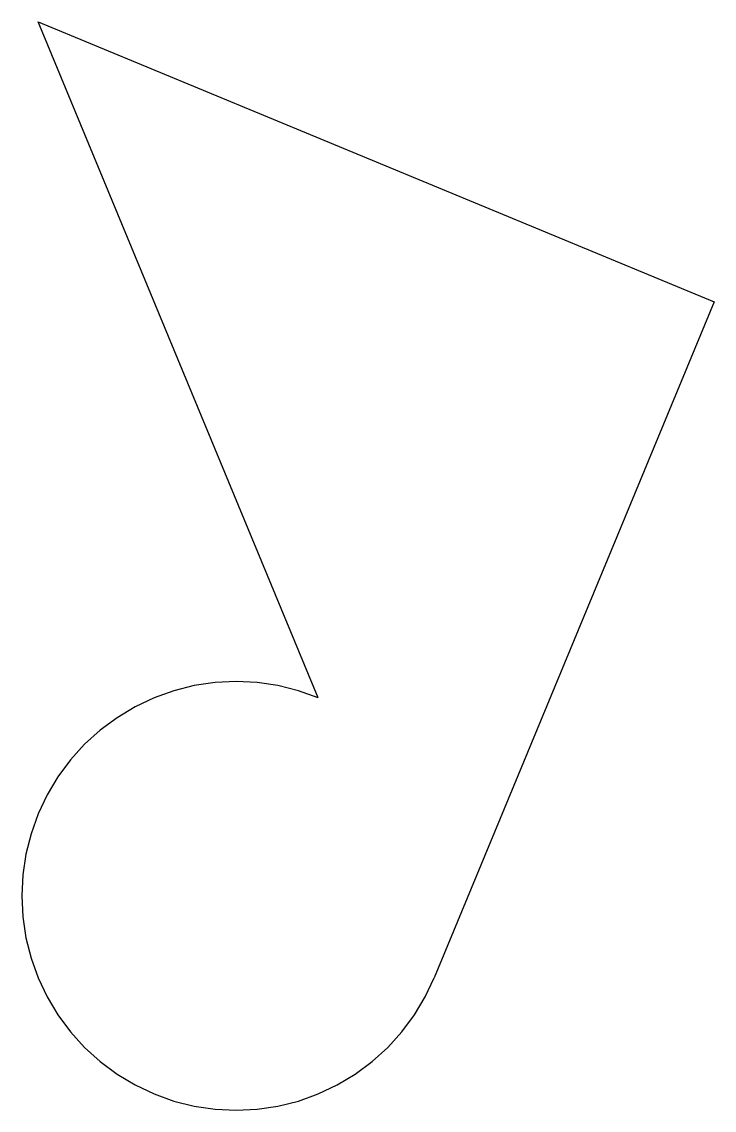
# Model space of a CAD drawing. Header units: metres. Extents: x -0.512 to 0, y -0.598 to 0.207.
import ezdxf

# ---------------------------------------------------------------- set-up
doc = ezdxf.new("R2010")
doc.units = ezdxf.units.M

msp = doc.modelspace()

# ---------------------------------------------------------------- linework, layer by layer
at = {"layer": 'Polygon'}
for p, q in [((-0.29289, -0.29289), (-0.5, 0.20711)), ((-0.5, 0.20711), (0, 0)), ((0, 0), (-0.20711, -0.5)), ((-0.36909, -0.28159), (-0.38448, -0.28387)), ((-0.35355, -0.28083), (-0.36909, -0.28159)), ((-0.33802, -0.28159), (-0.35355, -0.28083)), ((-0.32263, -0.28387), (-0.33802, -0.28159)), ((-0.39957, -0.28765), (-0.41421, -0.29289)), ((-0.38448, -0.28387), (-0.39957, -0.28765)), ((-0.30754, -0.28765), (-0.32263, -0.28387)), ((-0.29289, -0.29289), (-0.30754, -0.28765)), ((-0.41421, -0.29289), (-0.42828, -0.29954)), ((-0.42828, -0.29954), (-0.44162, -0.30754)), ((-0.44162, -0.30754), (-0.45411, -0.31681)), ((-0.45411, -0.31681), (-0.46564, -0.32725)), ((-0.46564, -0.32725), (-0.47609, -0.33878)), ((-0.47609, -0.33878), (-0.48535, -0.35127)), ((-0.48535, -0.35127), (-0.49335, -0.36462)), ((-0.49335, -0.36462), (-0.5, -0.37868)), ((-0.5, -0.37868), (-0.50524, -0.39333)), ((-0.50524, -0.39333), (-0.50902, -0.40842)), ((-0.50902, -0.40842), (-0.5113, -0.4238)), ((-0.5113, -0.4238), (-0.51207, -0.43934)), ((-0.51207, -0.43934), (-0.5113, -0.45488)), ((-0.5113, -0.45488), (-0.50902, -0.47026)), ((-0.50902, -0.47026), (-0.50524, -0.48535)), ((-0.50524, -0.48535), (-0.5, -0.5)), ((-0.5, -0.5), (-0.49335, -0.51406)), ((-0.21376, -0.51406), (-0.20711, -0.5)), ((-0.49335, -0.51406), (-0.48535, -0.5274)), ((-0.22175, -0.5274), (-0.21376, -0.51406)), ((-0.48535, -0.5274), (-0.47609, -0.5399)), ((-0.23102, -0.5399), (-0.22175, -0.5274)), ((-0.47609, -0.5399), (-0.46564, -0.55143)), ((-0.24147, -0.55143), (-0.23102, -0.5399)), ((-0.46564, -0.55143), (-0.45411, -0.56187)), ((-0.25299, -0.56187), (-0.24147, -0.55143)), ((-0.45411, -0.56187), (-0.44162, -0.57114)), ((-0.26549, -0.57114), (-0.25299, -0.56187)), ((-0.44162, -0.57114), (-0.42828, -0.57914)), ((-0.27883, -0.57914), (-0.26549, -0.57114)), ((-0.42828, -0.57914), (-0.41421, -0.58579)), ((-0.29289, -0.58579), (-0.27883, -0.57914)), ((-0.41421, -0.58579), (-0.39957, -0.59103)), ((-0.30754, -0.59103), (-0.29289, -0.58579)), ((-0.39957, -0.59103), (-0.38448, -0.59481)), ((-0.38448, -0.59481), (-0.36909, -0.59709)), ((-0.33802, -0.59709), (-0.32263, -0.59481)), ((-0.32263, -0.59481), (-0.30754, -0.59103)), ((-0.36909, -0.59709), (-0.35355, -0.59785)), ((-0.35355, -0.59785), (-0.33802, -0.59709))]:
    msp.add_line(p, q, dxfattribs=at)

doc.saveas('drawing.dxf')
